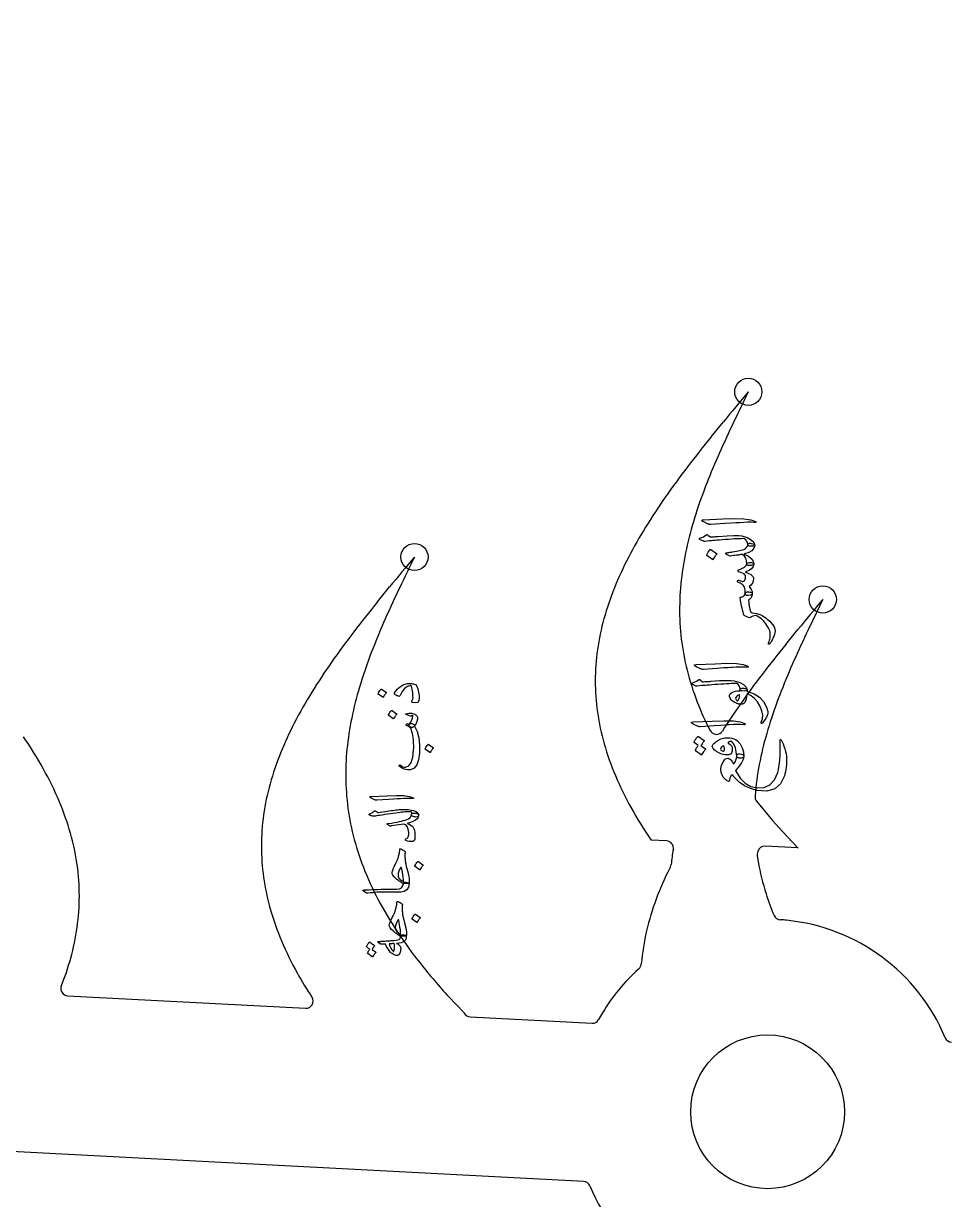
# Model space of a CAD drawing. Header units: millimetres. Extents: x -79 to 79, y -79 to 79.
# Drawn here: x -26.02 to 6.43, y -3.07 to 38.07 of the extents above; entities that cross this region are included whole.
import ezdxf

# ---------------------------------------------------------------- set-up
doc = ezdxf.new("R2010")
doc.units = ezdxf.units.MM
for name, color, linetype in [('CUT_INNER', 6, 'Continuous'), ('CUT_OUTER', 1, 'Continuous'), ('ENGRAVE', 7, 'Continuous'), ('TEXT', 5, 'Continuous')]:
    doc.layers.add(name, color=color, linetype=linetype)

msp = doc.modelspace()

# ---------------------------------------------------------------- linework, layer by layer
at = {"layer": 'CUT_INNER'}
for points in [[(-1.971, 23.613), (-1.544, 24.136)], [(-13.648, 17.835), (-13.222, 18.358)], [(0.634, 16.349), (1.061, 16.872)], [(-0.398, 11.473), (-0.44, 11.049)], [(-3.529, 9.473), (-4.068, 9.501), (-4.074, 9.502)], [(0.526, 9.805), (1.062, 9.237), (1.066, 9.232), (1.06, 9.232), (-0.09, 9.293)], [(-0.345, 9.108), (-0.358, 9.059)], [(-0.364, 8.957), (-0.333, 8.75)], [(-3.423, 8.516), (-3.401, 8.558)], [(-4.52, 4.989), (-4.5, 5.007)], [(-24.482, 4.056), (-16.157, 3.62)], [(-11.152, 4.027), (-10.615, 3.459), (-10.611, 3.454)], [(-10.401, 3.318), (-6.141, 3.095)], [(-6.432, -2.436), (-28.241, -1.293)]]:
    msp.add_lwpolyline(points, dxfattribs=at)
msp.add_circle((0, 0), 2.69, dxfattribs=at)
for centre, radius, start, end in [((-0.001, 22.633), 46.271, 121.0966, 181.1579), ((143.44, -95.178), 187.767, 140.13214, 140.54736), ((131.303, -39.065), 146.787, 154.04271, 154.5048), ((38.889, 5.012), 44.399, 154.5124, 156.0315), ((36.349, -7.407), 49.301, 141.0099, 142.5634), ((22.01, 12.513), 25.929, 156.0276, 158.5943), ((21.934, 3.624), 31.15, 142.5568, 144.9585), ((14.549, 15.437), 17.916, 158.5907, 162.2406), ((14.273, 8.993), 21.795, 144.9502, 148.2782), ((10.369, 16.776), 13.526, 162.2404, 166.9848), ((9.449, 11.972), 16.125, 148.27, 152.6083), ((7.833, 17.363), 10.923, 166.9921, 172.7751), ((131.762, -100.956), 187.767, 140.13214, 140.54736), ((119.626, -44.843), 146.787, 154.04271, 154.5048), ((6.186, 13.662), 12.45, 152.6037, 158.0129), ((6.344, 17.555), 9.421, 172.7936, 179.4464), ((27.211, -0.767), 44.399, 154.5124, 156.0315), ((3.963, 14.56), 10.053, 158.0169, 164.4852), ((24.671, -13.185), 49.301, 141.0099, 142.5634), ((146.045, -102.442), 187.767, 140.13214, 140.54736), ((133.909, -46.329), 146.787, 154.04271, 154.5048), ((5.607, 17.564), 8.685, 179.458, 194.125), ((10.333, 6.735), 25.929, 156.0276, 158.5943), ((2.544, 14.957), 8.58, 164.503, 171.8866), ((10.256, -2.154), 31.15, 142.5568, 144.9585), ((41.494, -2.252), 44.399, 154.5124, 156.0315), ((2.872, 9.659), 17.916, 158.5907, 162.2406), ((1.738, 15.071), 7.765, 171.8784, 188.0733), ((38.954, -14.671), 49.301, 141.0099, 142.5634), ((2.596, 3.215), 21.795, 144.9502, 148.2782), ((24.616, 5.249), 25.929, 156.0276, 158.5943), ((6.295, 17.739), 9.394, 194.1392, 201.2611), ((24.539, -3.639), 31.15, 142.5568, 144.9585), ((-1.308, 10.997), 13.526, 162.2404, 166.9848), ((-2.228, 6.194), 16.125, 148.27, 152.6083), ((17.155, 8.173), 17.916, 158.5907, 162.2406), ((-3.844, 11.585), 10.923, 166.9921, 172.7751), ((6.545, 17.806), 9.652, 201.0937, 207.5445), ((14.697, 3.212), 19.158, 144.8347, 148.1596), ((-5.492, 7.884), 12.45, 152.6037, 158.0129), ((2.299, 15.156), 8.333, 188.1106, 195.8957), ((12.974, 9.512), 13.526, 162.2404, 166.9848), ((-1.789, 13.453), 0.25, 206.1248, 327.4581), ((-38.253, 4.796), 14.793, 29.0826, 34.2394), ((-5.334, 11.777), 9.421, 172.7936, 179.4464), ((3.526, 15.509), 9.61, 195.9194, 202.9751), ((-7.714, 8.782), 10.053, 158.0169, 164.4852), ((10.438, 10.099), 10.923, 166.9921, 172.7751), ((-35.572, 6.285), 11.726, 22.9832, 29.0948), ((-6.07, 11.786), 8.685, 179.458, 194.125), ((5.474, 16.337), 11.726, 202.9832, 209.0948), ((-9.133, 9.179), 8.58, 164.503, 171.8866), ((-33.624, 7.112), 9.61, 15.9194, 22.9751), ((-0.191, 11.024), 0.25, 174.4138, 219.473), ((14.928, 23.073), 19.583, 218.5636, 222.6518), ((-9.94, 9.292), 7.765, 171.8784, 188.0733), ((8.155, 17.825), 14.793, 209.0826, 214.2394), ((-32.397, 7.466), 8.333, 8.1106, 15.8957), ((-5.383, 11.961), 9.394, 194.1392, 201.2611), ((-3.542, 9.223), 0.25, 350.0769, 87), ((0.636, 8.35), 4.019, 168.0715, 175.698), ((-0.116, 8.994), 0.25, 165.0687, 188.5069), ((-0.103, 9.043), 0.25, 87, 165.0687), ((-31.836, 7.551), 7.765, 351.8784, 8.0733), ((-3.62, 8.677), 0.25, 331.4129, 353.9466), ((8.49, 10.359), 8.968, 190.3369, 197.7429), ((-4.076, 12.474), 10.798, 201.2811, 207.8159), ((5.411, 3.971), 9.935, 152.7717, 159.5916), ((-9.378, 9.378), 8.333, 188.1106, 195.8957), ((-2.071, 13.534), 13.066, 207.8235, 213.5781), ((4.517, 4.306), 8.98, 159.6049, 166.9773), ((6.6, 9.665), 6.958, 197.0457, 203.6952), ((-8.152, 9.731), 9.61, 195.9194, 202.9751), ((0.46, 6.966), 0.25, 202.8521, 266.4844), ((0.19, 2.197), 4.527, 84.0195, 86.776), ((0, 0), 6.732, 22.5983, 84.3629), ((-32.642, 7.665), 8.58, 344.503, 351.8866), ((0.705, 15.376), 16.397, 213.5761, 218.487), ((3.98, 4.431), 8.429, 166.9848, 174.9529), ((-6.204, 10.559), 11.726, 202.9832, 209.0948), ((-33.263, 7.816), 9.219, 338.2015, 344.6288), ((4.374, 18.289), 21.082, 218.4796, 222.5721), ((0, 0), 6.732, 132.1744, 149.0494), ((-4.665, 5.194), 0.25, 311.4844, 355.0434), ((-6.616, 10.236), 11.21, 208.6773, 213.7678), ((-24.469, 4.306), 0.25, 159.6637, 267), ((-16.144, 3.869), 0.25, 267, 32.9156), ((-10.388, 3.569), 0.251, 207.1956, 266.9476), ((-0.965, 0.563), 5.614, 148.9095, 151.7085), ((-6.128, 3.345), 0.25, 267, 331.1719), ((6.445, 2.686), 0.25, 203.2031, 267), ((0, 0), 75.877, 179.64891, 265.13252), ((-6.445, -2.686), 0.25, 23.2031, 87), ((0, 0), 6.732, 202.5999, 329.05)]:
    msp.add_arc(centre, radius, start, end, dxfattribs=at)
at = {"layer": 'CUT_OUTER'}
msp.add_circle((0, 0), 79.2, dxfattribs=at)
at = {"layer": 'ENGRAVE'}
for centre, radius in [((0, 22.632), 52.244), ((-0.675, 25.185), 0.475), ((-12.352, 19.407), 0.475), ((1.93, 17.921), 0.475)]:
    msp.add_circle(centre, radius, dxfattribs=at)
at = {"layer": 'TEXT'}
for points in [[(-2.234, 20.635), (-2.283, 20.664), (-2.3, 20.685), (-2.284, 20.701), (-2.236, 20.709), (-1.566, 20.736), (-1.155, 20.752), (-0.827, 20.743), (-0.584, 20.71), (-0.424, 20.652), (-0.411, 20.642), (-0.404, 20.634), (-0.404, 20.627), (-0.409, 20.621), (-0.417, 20.617), (-0.428, 20.614), (-0.441, 20.613), (-0.456, 20.613), (-0.574, 20.619), (-0.699, 20.62), (-0.832, 20.616), (-0.972, 20.607), (-1.009, 20.605), (-1.108, 20.6), (-1.269, 20.59), (-1.492, 20.577), (-1.988, 20.543), (-2.014, 20.543), (-2.038, 20.546), (-2.06, 20.551), (-2.08, 20.559)], [(-2.243, 19.958), (-2.286, 19.979), (-2.321, 19.995), (-2.346, 20.007), (-2.362, 20.014), (-2.373, 20.019), (-2.38, 20.026), (-2.385, 20.033), (-2.385, 20.042), (-2.383, 20.052), (-2.378, 20.06), (-2.369, 20.067), (-2.357, 20.071), (-2.297, 20.09), (-2.243, 20.115), (-2.195, 20.144), (-2.152, 20.177), (-2.138, 20.187), (-2.123, 20.189), (-2.107, 20.184), (-2.089, 20.172), (-2.008, 20.107), (-1.97, 20.109), (-1.933, 20.111), (-1.896, 20.114), (-1.86, 20.116), (-1.825, 20.118), (-1.79, 20.12), (-1.757, 20.123), (-1.723, 20.125), (-1.416, 20.147), (-1.176, 20.157), (-1.003, 20.156), (-0.898, 20.145), (-0.709, 20.083), (-0.572, 20.009), (-0.484, 19.921), (-0.448, 19.821), (-0.449, 19.818), (-0.449, 19.815), (-0.449, 19.813), (-0.449, 19.81), (-0.465, 19.794), (-0.501, 19.786), (-0.556, 19.784), (-0.63, 19.789), (-0.657, 19.793), (-0.677, 19.802), (-0.689, 19.815), (-0.693, 19.834), (-0.704, 19.903), (-0.725, 19.962), (-0.759, 20.01), (-0.805, 20.047), (-0.862, 20.048), (-0.927, 20.047), (-1, 20.045), (-1.081, 20.041), (-1.169, 20.036), (-1.265, 20.03), (-1.368, 20.022), (-1.478, 20.014), (-1.586, 20.006), (-1.684, 19.999), (-1.77, 19.993), (-1.845, 19.987), (-1.91, 19.981), (-1.963, 19.977), (-2.006, 19.974), (-2.037, 19.972), (-2.194, 19.953), (-2.209, 19.953), (-2.222, 19.954), (-2.233, 19.956), (-2.243, 19.958)], [(-1.309, 19.44), (-1.321, 19.441), (-1.338, 19.447), (-1.36, 19.457), (-1.387, 19.471), (-1.412, 19.486), (-1.432, 19.499), (-1.447, 19.509), (-1.458, 19.516), (-1.466, 19.529), (-1.463, 19.54), (-1.451, 19.547), (-1.429, 19.553), (-1.413, 19.555), (-1.395, 19.558), (-1.374, 19.562), (-1.35, 19.566), (-1.323, 19.571), (-1.294, 19.576), (-1.262, 19.581), (-1.228, 19.586), (-1.084, 19.611), (-0.969, 19.633), (-0.882, 19.653), (-0.825, 19.671), (-0.773, 19.7), (-0.735, 19.736), (-0.708, 19.781), (-0.693, 19.834), (-0.689, 19.849), (-0.682, 19.862), (-0.672, 19.872), (-0.658, 19.881), (-0.64, 19.887), (-0.621, 19.89), (-0.599, 19.888), (-0.576, 19.882), (-0.52, 19.866), (-0.479, 19.851), (-0.456, 19.836), (-0.448, 19.821), (-0.478, 19.714), (-0.548, 19.627), (-0.659, 19.561), (-0.811, 19.515), (-0.816, 19.513), (-0.819, 19.511), (-0.818, 19.509), (-0.814, 19.507), (-0.673, 19.434), (-0.571, 19.351), (-0.508, 19.259), (-0.483, 19.157), (-0.485, 19.145), (-0.491, 19.136), (-0.502, 19.128), (-0.518, 19.123), (-0.54, 19.118), (-0.568, 19.114), (-0.602, 19.109), (-0.641, 19.105), (-0.68, 19.105), (-0.707, 19.116), (-0.723, 19.138), (-0.728, 19.169), (-0.736, 19.275), (-0.764, 19.364), (-0.811, 19.438), (-0.877, 19.497), (-0.886, 19.498), (-0.905, 19.497), (-0.933, 19.492), (-0.971, 19.485), (-0.994, 19.481), (-1.023, 19.476), (-1.058, 19.471), (-1.097, 19.466), (-1.143, 19.46), (-1.193, 19.454), (-1.248, 19.447), (-1.309, 19.44)], [(-2.124, 19.458), (-2.127, 19.462), (-2.129, 19.467), (-2.13, 19.473), (-2.128, 19.48), (-2.104, 19.532), (-2.075, 19.581), (-2.042, 19.626), (-2.004, 19.668), (-1.998, 19.672), (-1.993, 19.673), (-1.987, 19.672), (-1.982, 19.669), (-1.782, 19.53), (-1.777, 19.525), (-1.776, 19.519), (-1.779, 19.512), (-1.786, 19.503), (-1.792, 19.496), (-1.801, 19.484), (-1.812, 19.468), (-1.827, 19.448), (-1.845, 19.423), (-1.865, 19.393), (-1.889, 19.359), (-1.916, 19.319), (-1.92, 19.314), (-1.924, 19.311), (-1.928, 19.311), (-1.932, 19.314)], [(-0.782, 18.135), (-0.783, 18.23), (-0.795, 18.309), (-0.819, 18.373), (-0.855, 18.423), (-0.883, 18.446), (-0.92, 18.468), (-0.964, 18.491), (-1.016, 18.513), (-1.032, 18.521), (-1.044, 18.529), (-1.051, 18.538), (-1.056, 18.548), (-1.057, 18.56), (-1.056, 18.57), (-1.051, 18.578), (-1.043, 18.585), (-1.031, 18.591), (-1.018, 18.594), (-1.003, 18.593), (-0.988, 18.588), (-0.948, 18.572), (-0.915, 18.561), (-0.888, 18.555), (-0.867, 18.554), (-0.837, 18.562), (-0.811, 18.58), (-0.792, 18.609), (-0.777, 18.648), (-0.769, 18.692), (-0.769, 18.729), (-0.776, 18.761), (-0.792, 18.785), (-0.824, 18.812), (-0.872, 18.838), (-0.935, 18.864), (-1.013, 18.89), (-1.022, 18.893), (-1.029, 18.901), (-1.032, 18.912), (-1.033, 18.926), (-1.031, 18.94), (-1.026, 18.95), (-1.019, 18.958), (-1.009, 18.963), (-0.895, 19.007), (-0.81, 19.056), (-0.754, 19.111), (-0.728, 19.172), (-0.721, 19.186), (-0.703, 19.198), (-0.676, 19.207), (-0.638, 19.214), (-0.609, 19.216), (-0.58, 19.215), (-0.553, 19.21), (-0.527, 19.203), (-0.507, 19.194), (-0.493, 19.184), (-0.485, 19.172), (-0.483, 19.159), (-0.504, 19.073), (-0.559, 18.998), (-0.647, 18.936), (-0.768, 18.885), (-0.774, 18.882), (-0.776, 18.879), (-0.774, 18.875), (-0.768, 18.871), (-0.694, 18.843), (-0.633, 18.816), (-0.584, 18.789), (-0.547, 18.764), (-0.523, 18.74), (-0.506, 18.713), (-0.495, 18.685), (-0.49, 18.655), (-0.501, 18.566), (-0.531, 18.489), (-0.581, 18.425), (-0.65, 18.374), (-0.6, 18.309), (-0.565, 18.245), (-0.544, 18.183), (-0.537, 18.122), (-0.542, 18.107), (-0.554, 18.094), (-0.573, 18.083), (-0.6, 18.074), (-0.682, 18.06), (-0.74, 18.065), (-0.773, 18.09), (-0.782, 18.135)], [(-0.537, 18.128), (-0.541, 18.085), (-0.549, 18.047), (-0.56, 18.014), (-0.575, 17.985), (-0.583, 17.972), (-0.592, 17.96), (-0.603, 17.949), (-0.615, 17.939), (-0.628, 17.93), (-0.642, 17.921), (-0.656, 17.912), (-0.672, 17.903), (-0.661, 17.788), (-0.645, 17.683), (-0.625, 17.587), (-0.6, 17.5), (-0.591, 17.482), (-0.578, 17.469), (-0.561, 17.46), (-0.539, 17.456), (-0.453, 17.445), (-0.374, 17.428), (-0.303, 17.407), (-0.24, 17.381), (-0.192, 17.355), (-0.144, 17.328), (-0.098, 17.298), (-0.053, 17.266), (-0.009, 17.232), (0.034, 17.195), (0.075, 17.157), (0.114, 17.116), (0.18, 17.038), (0.227, 16.964), (0.254, 16.894), (0.26, 16.828), (0.253, 16.765), (0.239, 16.7), (0.218, 16.632), (0.189, 16.561), (0.172, 16.527), (0.156, 16.495), (0.141, 16.467), (0.127, 16.442), (0.113, 16.419), (0.1, 16.399), (0.088, 16.382), (0.078, 16.368), (0.069, 16.359), (0.059, 16.354), (0.049, 16.353), (0.039, 16.356), (0.03, 16.362), (0.027, 16.37), (0.027, 16.381), (0.033, 16.395), (0.055, 16.447), (0.071, 16.494), (0.083, 16.537), (0.088, 16.575), (0.09, 16.594), (0.092, 16.615), (0.093, 16.637), (0.093, 16.66), (0.093, 16.685), (0.091, 16.71), (0.09, 16.738), (0.088, 16.766), (0.074, 16.826), (0.045, 16.896), (0, 16.977), (-0.06, 17.068), (-0.133, 17.159), (-0.214, 17.238), (-0.303, 17.306), (-0.4, 17.362), (-0.404, 17.364), (-0.408, 17.365), (-0.412, 17.364), (-0.416, 17.363), (-0.47, 17.35), (-0.519, 17.334), (-0.562, 17.314), (-0.6, 17.29), (-0.624, 17.284), (-0.665, 17.292), (-0.724, 17.314), (-0.799, 17.35), (-0.813, 17.36), (-0.825, 17.372), (-0.834, 17.387), (-0.84, 17.404), (-0.859, 17.477), (-0.876, 17.548), (-0.893, 17.619), (-0.909, 17.689), (-0.924, 17.758), (-0.938, 17.826), (-0.95, 17.894), (-0.961, 17.962), (-0.962, 17.978), (-0.958, 17.99), (-0.95, 17.999), (-0.937, 18.004), (-0.908, 18.008), (-0.881, 18.015), (-0.858, 18.024), (-0.837, 18.037), (-0.819, 18.054), (-0.804, 18.077), (-0.792, 18.106), (-0.782, 18.14), (-0.774, 18.157), (-0.759, 18.171), (-0.739, 18.18), (-0.711, 18.186), (-0.681, 18.188), (-0.651, 18.187), (-0.622, 18.182), (-0.592, 18.174), (-0.567, 18.164), (-0.55, 18.153), (-0.54, 18.141), (-0.537, 18.128)], [(-2.5, 15.569), (-2.549, 15.598), (-2.566, 15.62), (-2.55, 15.635), (-2.502, 15.643), (-1.831, 15.671), (-1.42, 15.687), (-1.093, 15.678), (-0.849, 15.644), (-0.689, 15.586), (-0.676, 15.577), (-0.67, 15.568), (-0.669, 15.561), (-0.675, 15.556), (-0.683, 15.551), (-0.693, 15.548), (-0.706, 15.547), (-0.721, 15.547), (-0.839, 15.553), (-0.965, 15.554), (-1.097, 15.55), (-1.238, 15.541), (-1.274, 15.54), (-1.373, 15.534), (-1.534, 15.525), (-1.758, 15.511), (-2.254, 15.477), (-2.28, 15.477), (-2.304, 15.48), (-2.326, 15.485), (-2.346, 15.493)], [(-12.908, 14.535), (-12.934, 14.545), (-12.957, 14.555), (-12.977, 14.565), (-12.995, 14.574), (-13.011, 14.583), (-13.024, 14.591), (-13.035, 14.599), (-13.043, 14.607), (-13.051, 14.617), (-13.054, 14.63), (-13.052, 14.643), (-13.045, 14.657), (-12.951, 14.783), (-12.844, 14.878), (-12.725, 14.942), (-12.593, 14.976), (-12.556, 14.98), (-12.52, 14.981), (-12.484, 14.981), (-12.45, 14.979), (-12.416, 14.975), (-12.384, 14.969), (-12.354, 14.961), (-12.325, 14.951), (-12.31, 14.942), (-12.296, 14.931), (-12.285, 14.918), (-12.275, 14.902), (-12.252, 14.848), (-12.232, 14.793), (-12.217, 14.736), (-12.205, 14.677), (-12.196, 14.618), (-12.191, 14.557), (-12.188, 14.496), (-12.189, 14.434), (-12.205, 14.361), (-12.249, 14.318), (-12.321, 14.305), (-12.42, 14.322), (-12.431, 14.327), (-12.439, 14.333), (-12.444, 14.341), (-12.447, 14.35), (-12.446, 14.358), (-12.443, 14.366), (-12.437, 14.374), (-12.43, 14.382), (-12.414, 14.408), (-12.404, 14.444), (-12.4, 14.49), (-12.402, 14.546), (-12.413, 14.668), (-12.428, 14.768), (-12.446, 14.845), (-12.467, 14.901), (-12.47, 14.904), (-12.476, 14.906), (-12.483, 14.907), (-12.493, 14.907), (-12.599, 14.875), (-12.695, 14.807), (-12.78, 14.704), (-12.855, 14.566), (-12.866, 14.548), (-12.879, 14.537), (-12.892, 14.532), (-12.908, 14.535)], [(-2.508, 14.893), (-2.551, 14.914), (-2.586, 14.93), (-2.611, 14.941), (-2.628, 14.948), (-2.638, 14.954), (-2.646, 14.96), (-2.65, 14.968), (-2.651, 14.977), (-2.649, 14.987), (-2.643, 14.995), (-2.634, 15.001), (-2.622, 15.005), (-2.563, 15.025), (-2.509, 15.049), (-2.46, 15.078), (-2.417, 15.112), (-2.404, 15.121), (-2.389, 15.123), (-2.373, 15.118), (-2.355, 15.106), (-2.274, 15.042), (-2.236, 15.044), (-2.198, 15.046), (-2.162, 15.048), (-2.126, 15.05), (-2.091, 15.052), (-2.056, 15.055), (-2.022, 15.057), (-1.989, 15.059), (-1.681, 15.081), (-1.441, 15.091), (-1.269, 15.091), (-1.164, 15.079), (-0.975, 15.018), (-0.837, 14.943), (-0.75, 14.856), (-0.714, 14.755), (-0.714, 14.752), (-0.714, 14.75), (-0.714, 14.747), (-0.714, 14.744), (-0.731, 14.729), (-0.766, 14.72), (-0.821, 14.719), (-0.896, 14.724), (-0.923, 14.728), (-0.943, 14.736), (-0.955, 14.75), (-0.959, 14.768), (-0.969, 14.838), (-0.991, 14.897), (-1.025, 14.944), (-1.07, 14.981), (-1.127, 14.982), (-1.193, 14.981), (-1.266, 14.979), (-1.346, 14.975), (-1.435, 14.97), (-1.531, 14.964), (-1.633, 14.957), (-1.744, 14.948), (-1.852, 14.941), (-1.949, 14.934), (-2.035, 14.927), (-2.111, 14.921), (-2.175, 14.916), (-2.229, 14.912), (-2.271, 14.909), (-2.303, 14.907), (-2.459, 14.887), (-2.474, 14.887), (-2.488, 14.888), (-2.499, 14.89), (-2.508, 14.893)], [(-0.687, 14.699), (-0.466, 14.624), (-0.284, 14.507), (-0.141, 14.349), (-0.036, 14.149), (-0.026, 14.121), (-0.017, 14.094), (-0.009, 14.067), (-0.002, 14.041), (0.003, 14.015), (0.007, 13.99), (0.01, 13.966), (0.011, 13.942), (-0.001, 13.884), (-0.035, 13.808), (-0.093, 13.714), (-0.174, 13.602), (-0.185, 13.59), (-0.196, 13.584), (-0.206, 13.582), (-0.216, 13.585), (-0.223, 13.592), (-0.226, 13.601), (-0.224, 13.611), (-0.219, 13.624), (-0.174, 13.742), (-0.167, 13.877), (-0.198, 14.028), (-0.268, 14.197), (-0.352, 14.336), (-0.453, 14.452), (-0.572, 14.546), (-0.707, 14.618), (-0.712, 14.618), (-0.716, 14.617), (-0.719, 14.614), (-0.721, 14.611), (-0.732, 14.517), (-0.747, 14.438), (-0.767, 14.373), (-0.791, 14.322), (-0.827, 14.284), (-0.875, 14.261), (-0.935, 14.254), (-1.007, 14.263), (-1.017, 14.265), (-1.026, 14.267), (-1.036, 14.27), (-1.046, 14.273), (-1.056, 14.277), (-1.067, 14.28), (-1.079, 14.284), (-1.09, 14.289), (-1.166, 14.325), (-1.229, 14.367), (-1.278, 14.415), (-1.313, 14.47), (-1.331, 14.525), (-1.328, 14.574), (-1.304, 14.617), (-1.26, 14.655), (-1.198, 14.688), (-1.128, 14.711), (-1.049, 14.725), (-0.961, 14.73), (-0.961, 14.735), (-0.961, 14.74), (-0.961, 14.745), (-0.961, 14.75), (-0.961, 14.755), (-0.962, 14.76), (-0.962, 14.765), (-0.961, 14.771), (-0.957, 14.789), (-0.944, 14.803), (-0.924, 14.812), (-0.896, 14.816), (-0.866, 14.818), (-0.836, 14.815), (-0.805, 14.81), (-0.774, 14.802), (-0.747, 14.792), (-0.728, 14.781), (-0.717, 14.77), (-0.714, 14.758), (-0.716, 14.706), (-0.711, 14.706), (-0.705, 14.704), (-0.697, 14.702), (-0.687, 14.699)], [(-13.617, 14.614), (-13.62, 14.617), (-13.621, 14.621), (-13.621, 14.626), (-13.62, 14.632), (-13.601, 14.674), (-13.577, 14.713), (-13.55, 14.75), (-13.52, 14.784), (-13.515, 14.787), (-13.511, 14.788), (-13.506, 14.788), (-13.502, 14.785), (-13.34, 14.673), (-13.336, 14.669), (-13.335, 14.664), (-13.338, 14.658), (-13.343, 14.651), (-13.348, 14.645), (-13.355, 14.636), (-13.365, 14.623), (-13.377, 14.606), (-13.391, 14.586), (-13.408, 14.562), (-13.427, 14.534), (-13.448, 14.502), (-13.452, 14.498), (-13.455, 14.496), (-13.459, 14.496), (-13.462, 14.498)], [(-0.998, 14.584), (-1.05, 14.558), (-1.087, 14.529), (-1.109, 14.496), (-1.117, 14.46), (-1.112, 14.437), (-1.104, 14.417), (-1.092, 14.399), (-1.077, 14.384), (-1.069, 14.379), (-1.06, 14.377), (-1.05, 14.38), (-1.039, 14.387), (-1.013, 14.414), (-0.994, 14.454), (-0.982, 14.507), (-0.977, 14.572), (-0.978, 14.579), (-0.982, 14.584), (-0.989, 14.585), (-0.998, 14.584)], [(-13.25, 13.864), (-13.252, 13.867), (-13.254, 13.871), (-13.254, 13.876), (-13.253, 13.882), (-13.234, 13.924), (-13.21, 13.963), (-13.184, 14), (-13.153, 14.034), (-13.148, 14.037), (-13.144, 14.038), (-13.139, 14.038), (-13.135, 14.035), (-12.973, 13.923), (-12.969, 13.919), (-12.969, 13.914), (-12.971, 13.908), (-12.976, 13.901), (-12.981, 13.895), (-12.988, 13.885), (-12.998, 13.873), (-13.01, 13.856), (-13.024, 13.836), (-13.041, 13.812), (-13.06, 13.784), (-13.081, 13.752), (-13.085, 13.748), (-13.088, 13.745), (-13.092, 13.746), (-13.095, 13.748)], [(-12.54, 13.549), (-12.539, 13.551), (-12.538, 13.553), (-12.536, 13.555), (-12.535, 13.556), (-12.534, 13.558), (-12.532, 13.56), (-12.53, 13.562), (-12.528, 13.564), (-12.506, 13.581), (-12.476, 13.586), (-12.438, 13.58), (-12.391, 13.563), (-12.363, 13.548), (-12.346, 13.534), (-12.339, 13.52), (-12.344, 13.505), (-12.347, 13.499), (-12.349, 13.493), (-12.349, 13.488), (-12.347, 13.484), (-12.258, 13.298), (-12.199, 13.079), (-12.172, 12.825), (-12.176, 12.539), (-12.208, 12.308), (-12.27, 12.136), (-12.362, 12.023), (-12.484, 11.967), (-12.54, 11.961), (-12.597, 11.962), (-12.653, 11.97), (-12.708, 11.986), (-12.757, 12.006), (-12.801, 12.03), (-12.841, 12.058), (-12.877, 12.089), (-12.881, 12.095), (-12.884, 12.101), (-12.885, 12.108), (-12.885, 12.114), (-12.882, 12.12), (-12.878, 12.125), (-12.873, 12.129), (-12.868, 12.131), (-12.863, 12.132), (-12.857, 12.131), (-12.85, 12.128), (-12.842, 12.123), (-12.797, 12.089), (-12.752, 12.065), (-12.708, 12.053), (-12.665, 12.052), (-12.553, 12.098), (-12.469, 12.216), (-12.411, 12.405), (-12.381, 12.664), (-12.378, 12.736), (-12.378, 12.807), (-12.38, 12.879), (-12.384, 12.95), (-12.39, 13.021), (-12.398, 13.091), (-12.409, 13.161), (-12.422, 13.229), (-12.437, 13.296), (-12.453, 13.351), (-12.47, 13.394), (-12.487, 13.425), (-12.496, 13.437), (-12.508, 13.448), (-12.522, 13.459), (-12.538, 13.468), (-12.556, 13.477), (-12.575, 13.486), (-12.597, 13.496), (-12.62, 13.505), (-12.627, 13.508), (-12.632, 13.513), (-12.637, 13.52), (-12.64, 13.528), (-12.642, 13.536), (-12.641, 13.544), (-12.638, 13.552), (-12.632, 13.558), (-12.624, 13.563), (-12.615, 13.566), (-12.604, 13.567), (-12.592, 13.565)], [(-12.367, 13.474), (-12.391, 13.451), (-12.42, 13.44), (-12.455, 13.441), (-12.494, 13.454), (-12.529, 13.479), (-12.55, 13.501), (-12.556, 13.521), (-12.549, 13.538), (-12.49, 13.618), (-12.448, 13.699), (-12.421, 13.78), (-12.411, 13.862), (-12.411, 13.865), (-12.413, 13.867), (-12.416, 13.869), (-12.419, 13.869), (-12.427, 13.868), (-12.438, 13.862), (-12.453, 13.853), (-12.472, 13.839), (-12.477, 13.837), (-12.483, 13.835), (-12.489, 13.835), (-12.494, 13.836), (-12.643, 13.897), (-12.649, 13.899), (-12.653, 13.903), (-12.655, 13.906), (-12.656, 13.911), (-12.655, 13.915), (-12.653, 13.918), (-12.649, 13.921), (-12.644, 13.923), (-12.594, 13.937), (-12.544, 13.944), (-12.495, 13.945), (-12.447, 13.939), (-12.387, 13.925), (-12.338, 13.908), (-12.302, 13.888), (-12.276, 13.864), (-12.262, 13.846), (-12.253, 13.83), (-12.246, 13.816), (-12.244, 13.803), (-12.246, 13.729), (-12.268, 13.649), (-12.308, 13.564), (-12.367, 13.474)], [(-2.605, 13.563), (-2.654, 13.592), (-2.671, 13.614), (-2.655, 13.629), (-2.607, 13.637), (-1.936, 13.665), (-1.525, 13.68), (-1.198, 13.672), (-0.954, 13.638), (-0.794, 13.58), (-0.782, 13.57), (-0.775, 13.562), (-0.774, 13.555), (-0.78, 13.549), (-0.788, 13.545), (-0.798, 13.542), (-0.811, 13.541), (-0.827, 13.541), (-0.944, 13.547), (-1.07, 13.548), (-1.202, 13.544), (-1.343, 13.535), (-1.379, 13.534), (-1.478, 13.528), (-1.639, 13.518), (-1.863, 13.505), (-2.359, 13.471), (-2.385, 13.471), (-2.409, 13.474), (-2.431, 13.479), (-2.451, 13.487)], [(-11.972, 12.682), (-11.974, 12.685), (-11.976, 12.689), (-11.976, 12.694), (-11.975, 12.7), (-11.956, 12.742), (-11.932, 12.781), (-11.905, 12.818), (-11.874, 12.852), (-11.87, 12.855), (-11.865, 12.856), (-11.861, 12.855), (-11.857, 12.853), (-11.695, 12.741), (-11.691, 12.737), (-11.69, 12.732), (-11.693, 12.726), (-11.698, 12.719), (-11.703, 12.713), (-11.71, 12.703), (-11.72, 12.691), (-11.731, 12.674), (-11.746, 12.654), (-11.762, 12.63), (-11.781, 12.602), (-11.803, 12.57), (-11.807, 12.566), (-11.81, 12.563), (-11.813, 12.564), (-11.816, 12.566)], [(-2.563, 12.914), (-2.566, 12.918), (-2.568, 12.922), (-2.568, 12.929), (-2.567, 12.936), (-2.555, 12.962), (-2.543, 12.988), (-2.53, 13.012), (-2.515, 13.036), (-2.5, 13.059), (-2.483, 13.081), (-2.465, 13.102), (-2.445, 13.123), (-2.439, 13.127), (-2.433, 13.129), (-2.427, 13.128), (-2.421, 13.125), (-2.22, 12.983), (-2.218, 12.98), (-2.218, 12.975), (-2.221, 12.968), (-2.227, 12.959), (-2.233, 12.954), (-2.24, 12.944), (-2.249, 12.931), (-2.261, 12.915), (-2.275, 12.894), (-2.291, 12.87), (-2.31, 12.841), (-2.331, 12.809), (-2.175, 12.697), (-2.171, 12.692), (-2.17, 12.686), (-2.173, 12.679), (-2.18, 12.67), (-2.185, 12.663), (-2.194, 12.651), (-2.206, 12.635), (-2.221, 12.615), (-2.238, 12.59), (-2.259, 12.56), (-2.283, 12.526), (-2.309, 12.486), (-2.314, 12.482), (-2.318, 12.48), (-2.322, 12.481), (-2.326, 12.484), (-2.518, 12.628), (-2.521, 12.631), (-2.523, 12.636), (-2.523, 12.643), (-2.522, 12.65), (-2.513, 12.672), (-2.503, 12.694), (-2.493, 12.715), (-2.481, 12.735), (-2.467, 12.755), (-2.454, 12.773), (-2.439, 12.791), (-2.424, 12.809)], [(-1.933, 12.794), (-1.929, 12.812), (-1.92, 12.833), (-1.905, 12.855), (-1.885, 12.879), (-1.766, 12.979), (-1.635, 13.046), (-1.49, 13.081), (-1.334, 13.082), (-1.253, 13.069), (-1.181, 13.048), (-1.119, 13.02), (-1.066, 12.983), (-0.959, 12.867), (-0.884, 12.735), (-0.844, 12.587), (-0.836, 12.422), (-0.841, 12.406), (-0.853, 12.393), (-0.874, 12.382), (-0.901, 12.374), (-0.917, 12.371), (-0.932, 12.37), (-0.948, 12.37), (-0.964, 12.37), (-0.98, 12.372), (-0.996, 12.374), (-1.01, 12.377), (-1.024, 12.38), (-1.048, 12.389), (-1.065, 12.401), (-1.076, 12.416), (-1.081, 12.435), (-1.094, 12.596), (-1.127, 12.736), (-1.179, 12.857), (-1.25, 12.957), (-1.289, 12.955), (-1.319, 12.951), (-1.342, 12.945), (-1.358, 12.938), (-1.371, 12.93), (-1.38, 12.922), (-1.384, 12.914), (-1.384, 12.907), (-1.382, 12.902), (-1.38, 12.898), (-1.377, 12.895), (-1.374, 12.893), (-1.321, 12.864), (-1.282, 12.829), (-1.254, 12.789), (-1.24, 12.744), (-1.236, 12.614), (-1.276, 12.527), (-1.359, 12.482), (-1.485, 12.481), (-1.557, 12.496), (-1.631, 12.521), (-1.706, 12.558), (-1.784, 12.606), (-1.851, 12.655), (-1.898, 12.703), (-1.925, 12.749), (-1.933, 12.794)], [(-1.644, 12.688), (-1.637, 12.661), (-1.618, 12.639), (-1.586, 12.621), (-1.541, 12.609), (-1.534, 12.609), (-1.529, 12.61), (-1.526, 12.61), (-1.525, 12.611), (-1.517, 12.638), (-1.512, 12.666), (-1.51, 12.694), (-1.511, 12.723), (-1.515, 12.748), (-1.521, 12.769), (-1.531, 12.785), (-1.542, 12.798), (-1.588, 12.77), (-1.62, 12.742), (-1.638, 12.715), (-1.644, 12.688)], [(-1.546, 12.255), (-1.507, 12.306), (-1.469, 12.342), (-1.432, 12.361), (-1.396, 12.364), (-1.363, 12.358), (-1.331, 12.345), (-1.302, 12.325), (-1.274, 12.298), (-1.249, 12.268), (-1.227, 12.237), (-1.21, 12.206), (-1.196, 12.174), (-1.193, 12.166), (-1.189, 12.163), (-1.183, 12.166), (-1.177, 12.175), (-1.138, 12.239), (-1.11, 12.304), (-1.091, 12.369), (-1.081, 12.435), (-1.071, 12.478), (-1.05, 12.507), (-1.019, 12.522), (-0.978, 12.523), (-0.914, 12.509), (-0.869, 12.488), (-0.843, 12.459), (-0.836, 12.422), (-0.857, 12.32), (-0.91, 12.208), (-0.995, 12.085), (-1.112, 11.951), (-1.116, 11.943), (-1.118, 11.934), (-1.117, 11.925), (-1.114, 11.916), (-0.962, 11.676), (-0.787, 11.498), (-0.589, 11.382), (-0.367, 11.328), (-0.122, 11.342), (0.079, 11.438), (0.237, 11.616), (0.353, 11.874), (0.377, 11.966), (0.398, 12.071), (0.415, 12.19), (0.428, 12.322), (0.437, 12.468), (0.442, 12.627), (0.442, 12.8), (0.438, 12.986), (0.438, 12.999), (0.439, 13.009), (0.444, 13.015), (0.451, 13.018), (0.459, 13.017), (0.468, 13.012), (0.476, 13.004), (0.485, 12.992), (0.512, 12.941), (0.541, 12.875), (0.571, 12.794), (0.603, 12.699), (0.632, 12.604), (0.652, 12.523), (0.664, 12.455), (0.667, 12.401), (0.666, 12.308), (0.663, 12.219), (0.657, 12.133), (0.648, 12.05), (0.637, 11.97), (0.624, 11.894), (0.608, 11.822), (0.589, 11.753), (0.454, 11.472), (0.248, 11.293), (-0.029, 11.216), (-0.377, 11.241), (-0.6, 11.303), (-0.804, 11.398), (-0.989, 11.526), (-1.156, 11.688), (-1.168, 11.704), (-1.179, 11.717), (-1.188, 11.73), (-1.197, 11.741), (-1.204, 11.751), (-1.211, 11.76), (-1.217, 11.768), (-1.222, 11.774), (-1.232, 11.786), (-1.24, 11.792), (-1.246, 11.793), (-1.251, 11.789), (-1.28, 11.754), (-1.302, 11.714), (-1.319, 11.669), (-1.329, 11.618), (-1.336, 11.586), (-1.348, 11.566), (-1.362, 11.558), (-1.381, 11.561), (-1.411, 11.577), (-1.44, 11.595), (-1.466, 11.614), (-1.49, 11.635), (-1.512, 11.657), (-1.532, 11.681), (-1.551, 11.706), (-1.568, 11.732), (-1.623, 11.865), (-1.638, 11.996), (-1.612, 12.126), (-1.546, 12.255)], [(-13.863, 10.973), (-13.902, 10.996), (-13.916, 11.014), (-13.903, 11.026), (-13.864, 11.033), (-13.322, 11.055), (-12.989, 11.068), (-12.725, 11.061), (-12.527, 11.034), (-12.398, 10.987), (-12.388, 10.979), (-12.383, 10.972), (-12.382, 10.967), (-12.386, 10.962), (-12.393, 10.959), (-12.402, 10.956), (-12.412, 10.955), (-12.424, 10.955), (-12.52, 10.96), (-12.621, 10.961), (-12.728, 10.958), (-12.842, 10.95), (-12.871, 10.949), (-12.951, 10.945), (-13.082, 10.937), (-13.263, 10.926), (-13.664, 10.899), (-13.685, 10.899), (-13.704, 10.901), (-13.722, 10.905), (-13.738, 10.911)], [(-13.914, 10.375), (-13.925, 10.38), (-13.932, 10.386), (-13.936, 10.393), (-13.937, 10.401), (-13.935, 10.408), (-13.931, 10.414), (-13.925, 10.42), (-13.916, 10.424), (-13.87, 10.441), (-13.829, 10.463), (-13.794, 10.488), (-13.763, 10.518), (-13.75, 10.527), (-13.735, 10.53), (-13.72, 10.528), (-13.703, 10.519), (-13.695, 10.513), (-13.686, 10.507), (-13.678, 10.5), (-13.669, 10.494), (-13.661, 10.487), (-13.652, 10.481), (-13.644, 10.475), (-13.635, 10.469), (-13.614, 10.469), (-13.554, 10.476), (-13.455, 10.49), (-13.317, 10.512), (-13.242, 10.524), (-13.171, 10.534), (-13.104, 10.544), (-13.043, 10.553), (-12.986, 10.56), (-12.933, 10.566), (-12.886, 10.57), (-12.844, 10.573), (-12.804, 10.575), (-12.764, 10.576), (-12.725, 10.576), (-12.685, 10.576), (-12.645, 10.574), (-12.605, 10.572), (-12.565, 10.569), (-12.524, 10.565), (-12.389, 10.543), (-12.29, 10.507), (-12.229, 10.458), (-12.204, 10.396), (-12.205, 10.366), (-12.215, 10.342), (-12.233, 10.325), (-12.261, 10.315), (-12.294, 10.311), (-12.326, 10.312), (-12.358, 10.319), (-12.391, 10.331), (-12.42, 10.346), (-12.44, 10.363), (-12.451, 10.381), (-12.451, 10.4), (-12.449, 10.415), (-12.448, 10.428), (-12.446, 10.439), (-12.445, 10.45), (-12.445, 10.458), (-12.445, 10.466), (-12.445, 10.472), (-12.447, 10.477), (-12.479, 10.489), (-12.529, 10.495), (-12.596, 10.495), (-12.681, 10.489), (-12.731, 10.485), (-12.788, 10.478), (-12.854, 10.47), (-12.926, 10.46), (-13.006, 10.449), (-13.094, 10.437), (-13.189, 10.424), (-13.292, 10.409), (-13.393, 10.394), (-13.481, 10.381), (-13.557, 10.37), (-13.621, 10.36), (-13.673, 10.352), (-13.713, 10.345), (-13.74, 10.341), (-13.755, 10.338), (-13.774, 10.336), (-13.795, 10.338), (-13.817, 10.342), (-13.84, 10.349), (-13.852, 10.354), (-13.863, 10.358), (-13.873, 10.362), (-13.883, 10.366), (-13.891, 10.369), (-13.9, 10.371), (-13.907, 10.374), (-13.914, 10.375)], [(-12.202, 10.394), (-12.207, 10.349), (-12.217, 10.311), (-12.232, 10.279), (-12.251, 10.253), (-12.309, 10.206), (-12.387, 10.162), (-12.485, 10.123), (-12.602, 10.088), (-12.53, 10.056), (-12.473, 10.024), (-12.431, 9.994), (-12.405, 9.965), (-12.364, 9.877), (-12.34, 9.776), (-12.332, 9.663), (-12.342, 9.538), (-12.352, 9.503), (-12.373, 9.476), (-12.403, 9.459), (-12.444, 9.45), (-12.491, 9.45), (-12.541, 9.457), (-12.594, 9.472), (-12.651, 9.494), (-12.659, 9.499), (-12.664, 9.504), (-12.668, 9.51), (-12.67, 9.517), (-12.669, 9.527), (-12.665, 9.534), (-12.659, 9.539), (-12.651, 9.543), (-12.599, 9.574), (-12.565, 9.623), (-12.548, 9.689), (-12.548, 9.774), (-12.569, 9.892), (-12.605, 9.98), (-12.657, 10.038), (-12.725, 10.066), (-13.161, 9.998), (-13.181, 9.996), (-13.199, 9.997), (-13.214, 10), (-13.227, 10.006), (-13.291, 10.047), (-13.299, 10.053), (-13.305, 10.058), (-13.309, 10.063), (-13.31, 10.068), (-13.306, 10.074), (-13.298, 10.079), (-13.286, 10.082), (-13.269, 10.085), (-13.158, 10.101), (-13.055, 10.118), (-12.961, 10.135), (-12.876, 10.152), (-12.799, 10.169), (-12.731, 10.186), (-12.672, 10.203), (-12.622, 10.219), (-12.556, 10.251), (-12.506, 10.292), (-12.471, 10.342), (-12.451, 10.402), (-12.444, 10.419), (-12.431, 10.432), (-12.41, 10.442), (-12.382, 10.447), (-12.368, 10.448), (-12.353, 10.449), (-12.339, 10.449), (-12.324, 10.449), (-12.309, 10.447), (-12.294, 10.445), (-12.279, 10.441), (-12.264, 10.437), (-12.236, 10.426), (-12.217, 10.415), (-12.205, 10.405), (-12.202, 10.394)], [(-13, 8.694), (-12.989, 8.716), (-12.978, 8.739), (-12.967, 8.764), (-12.956, 8.79), (-12.945, 8.818), (-12.935, 8.847), (-12.924, 8.878), (-12.913, 8.91), (-12.904, 8.942), (-12.896, 8.975), (-12.888, 9.007), (-12.881, 9.038), (-12.875, 9.07), (-12.871, 9.101), (-12.868, 9.132), (-12.867, 9.163), (-12.866, 9.173), (-12.864, 9.181), (-12.861, 9.188), (-12.857, 9.194), (-12.851, 9.198), (-12.844, 9.199), (-12.836, 9.198), (-12.826, 9.194), (-12.806, 9.184), (-12.787, 9.174), (-12.771, 9.165), (-12.755, 9.156), (-12.741, 9.149), (-12.728, 9.142), (-12.717, 9.135), (-12.708, 9.129), (-12.693, 9.117), (-12.682, 9.106), (-12.676, 9.096), (-12.675, 9.087), (-12.679, 9.057), (-12.682, 9.026), (-12.684, 8.994), (-12.685, 8.961), (-12.685, 8.927), (-12.684, 8.891), (-12.681, 8.855), (-12.678, 8.818), (-12.673, 8.781), (-12.668, 8.745), (-12.662, 8.709), (-12.656, 8.675), (-12.65, 8.643), (-12.643, 8.611), (-12.636, 8.58), (-12.627, 8.55), (-12.587, 8.398), (-12.557, 8.278), (-12.539, 8.189), (-12.532, 8.132), (-12.532, 8.092), (-12.533, 8.053), (-12.536, 8.016), (-12.54, 7.981), (-12.634, 7.983), (-12.705, 7.987), (-12.752, 7.993), (-12.776, 7.999), (-12.804, 8.017), (-12.832, 8.034), (-12.86, 8.053), (-12.887, 8.072), (-12.913, 8.091), (-12.939, 8.111), (-12.964, 8.131), (-12.989, 8.152), (-13.055, 8.216), (-13.102, 8.274), (-13.128, 8.324), (-13.134, 8.367), (-13.13, 8.389), (-13.123, 8.417), (-13.111, 8.45), (-13.097, 8.489), (-13.078, 8.532), (-13.056, 8.581), (-13.03, 8.635), (-13, 8.694)], [(-12.33, 8.581), (-12.333, 8.584), (-12.334, 8.588), (-12.334, 8.593), (-12.334, 8.599), (-12.314, 8.641), (-12.291, 8.68), (-12.264, 8.717), (-12.233, 8.75), (-12.228, 8.754), (-12.224, 8.755), (-12.219, 8.754), (-12.215, 8.752), (-12.053, 8.639), (-12.049, 8.635), (-12.049, 8.63), (-12.051, 8.624), (-12.057, 8.617), (-12.061, 8.612), (-12.068, 8.602), (-12.078, 8.589), (-12.09, 8.573), (-12.104, 8.553), (-12.121, 8.529), (-12.14, 8.501), (-12.162, 8.469), (-12.165, 8.464), (-12.168, 8.462), (-12.172, 8.462), (-12.175, 8.465)], [(-12.831, 8.543), (-12.869, 8.477), (-12.897, 8.412), (-12.916, 8.347), (-12.926, 8.283), (-12.925, 8.251), (-12.916, 8.218), (-12.902, 8.186), (-12.88, 8.155), (-12.853, 8.127), (-12.821, 8.101), (-12.783, 8.078), (-12.739, 8.057), (-12.738, 8.119), (-12.745, 8.205), (-12.761, 8.314), (-12.785, 8.446), (-12.805, 8.542), (-12.807, 8.547), (-12.809, 8.551), (-12.811, 8.554), (-12.813, 8.556), (-12.816, 8.557), (-12.82, 8.555), (-12.825, 8.55), (-12.831, 8.543)], [(-14.143, 7.729), (-14.15, 7.734), (-14.154, 7.738), (-14.156, 7.742), (-14.156, 7.745), (-14.153, 7.75), (-14.144, 7.754), (-14.129, 7.758), (-14.109, 7.76), (-13.943, 7.77), (-13.79, 7.777), (-13.65, 7.781), (-13.522, 7.782), (-13.413, 7.782), (-13.315, 7.782), (-13.229, 7.782), (-13.154, 7.782), (-13.09, 7.782), (-13.037, 7.782), (-12.996, 7.782), (-12.966, 7.782), (-12.875, 7.797), (-12.807, 7.837), (-12.762, 7.901), (-12.739, 7.991), (-12.731, 8.016), (-12.714, 8.031), (-12.69, 8.037), (-12.657, 8.033), (-12.605, 8.02), (-12.569, 8.007), (-12.547, 7.994), (-12.54, 7.981), (-12.564, 7.854), (-12.619, 7.763), (-12.706, 7.707), (-12.825, 7.686), (-12.882, 7.685), (-12.938, 7.684), (-12.995, 7.684), (-13.052, 7.684), (-13.108, 7.684), (-13.166, 7.684), (-13.223, 7.685), (-13.28, 7.686), (-13.389, 7.687), (-13.488, 7.687), (-13.575, 7.684), (-13.652, 7.679), (-13.726, 7.672), (-13.805, 7.664), (-13.889, 7.654), (-13.978, 7.643), (-13.994, 7.642), (-14.008, 7.643), (-14.021, 7.646), (-14.033, 7.652)], [(-13.096, 6.855), (-13.085, 6.877), (-13.074, 6.901), (-13.063, 6.926), (-13.052, 6.952), (-13.042, 6.98), (-13.031, 7.009), (-13.02, 7.039), (-13.01, 7.071), (-13.001, 7.104), (-12.992, 7.136), (-12.985, 7.168), (-12.978, 7.2), (-12.972, 7.231), (-12.967, 7.263), (-12.965, 7.294), (-12.963, 7.325), (-12.962, 7.334), (-12.96, 7.342), (-12.957, 7.349), (-12.953, 7.355), (-12.947, 7.359), (-12.941, 7.361), (-12.932, 7.359), (-12.922, 7.356), (-12.902, 7.345), (-12.884, 7.335), (-12.867, 7.326), (-12.851, 7.318), (-12.837, 7.31), (-12.824, 7.303), (-12.813, 7.296), (-12.804, 7.29), (-12.789, 7.278), (-12.779, 7.268), (-12.773, 7.258), (-12.771, 7.248), (-12.775, 7.218), (-12.778, 7.187), (-12.781, 7.155), (-12.782, 7.122), (-12.782, 7.088), (-12.781, 7.053), (-12.778, 7.016), (-12.774, 6.979), (-12.769, 6.942), (-12.764, 6.906), (-12.758, 6.871), (-12.753, 6.837), (-12.746, 6.804), (-12.739, 6.772), (-12.732, 6.741), (-12.724, 6.712), (-12.683, 6.56), (-12.654, 6.439), (-12.636, 6.351), (-12.629, 6.294), (-12.628, 6.254), (-12.63, 6.215), (-12.632, 6.178), (-12.637, 6.142), (-12.731, 6.145), (-12.801, 6.149), (-12.848, 6.154), (-12.872, 6.161), (-12.901, 6.178), (-12.929, 6.196), (-12.956, 6.214), (-12.983, 6.233), (-13.009, 6.252), (-13.035, 6.272), (-13.06, 6.292), (-13.085, 6.313), (-13.152, 6.378), (-13.198, 6.435), (-13.224, 6.485), (-13.23, 6.529), (-13.226, 6.551), (-13.219, 6.579), (-13.208, 6.612), (-13.193, 6.65), (-13.175, 6.694), (-13.152, 6.742), (-13.126, 6.796), (-13.096, 6.855)], [(-12.927, 6.705), (-12.965, 6.639), (-12.993, 6.574), (-13.013, 6.509), (-13.023, 6.445), (-13.021, 6.412), (-13.013, 6.38), (-12.998, 6.348), (-12.976, 6.316), (-12.95, 6.288), (-12.918, 6.262), (-12.88, 6.239), (-12.836, 6.219), (-12.834, 6.281), (-12.841, 6.366), (-12.857, 6.475), (-12.882, 6.607), (-12.901, 6.703), (-12.903, 6.708), (-12.905, 6.712), (-12.907, 6.715), (-12.909, 6.717), (-12.913, 6.718), (-12.917, 6.716), (-12.922, 6.712), (-12.927, 6.705)], [(-12.426, 6.742), (-12.429, 6.745), (-12.431, 6.749), (-12.431, 6.754), (-12.43, 6.76), (-12.41, 6.802), (-12.387, 6.841), (-12.36, 6.878), (-12.329, 6.912), (-12.325, 6.915), (-12.32, 6.916), (-12.316, 6.916), (-12.312, 6.913), (-12.15, 6.801), (-12.146, 6.797), (-12.145, 6.792), (-12.148, 6.786), (-12.153, 6.779), (-12.158, 6.773), (-12.165, 6.763), (-12.174, 6.751), (-12.186, 6.734), (-12.2, 6.714), (-12.217, 6.69), (-12.236, 6.662), (-12.258, 6.63), (-12.261, 6.626), (-12.265, 6.624), (-12.268, 6.624), (-12.271, 6.626)], [(-13.618, 5.922), (-13.631, 5.935), (-13.632, 5.946), (-13.621, 5.952), (-13.598, 5.956), (-13.584, 5.957), (-13.565, 5.958), (-13.541, 5.96), (-13.512, 5.963), (-13.477, 5.965), (-13.436, 5.968), (-13.389, 5.972), (-13.337, 5.975), (-13.285, 5.979), (-13.239, 5.982), (-13.198, 5.985), (-13.163, 5.987), (-13.133, 5.989), (-13.109, 5.991), (-13.09, 5.992), (-13.077, 5.993), (-12.996, 6), (-12.933, 6.013), (-12.888, 6.032), (-12.86, 6.056), (-12.848, 6.074), (-12.841, 6.096), (-12.836, 6.122), (-12.835, 6.152), (-12.831, 6.17), (-12.822, 6.183), (-12.807, 6.192), (-12.786, 6.196), (-12.762, 6.197), (-12.737, 6.195), (-12.713, 6.19), (-12.688, 6.182), (-12.667, 6.173), (-12.651, 6.163), (-12.641, 6.153), (-12.637, 6.142), (-12.64, 6.084), (-12.653, 6.035), (-12.676, 5.995), (-12.708, 5.962), (-12.754, 5.936), (-12.814, 5.916), (-12.887, 5.901), (-12.974, 5.892), (-12.923, 5.859), (-12.883, 5.825), (-12.855, 5.791), (-12.838, 5.757), (-12.833, 5.73), (-12.832, 5.699), (-12.835, 5.663), (-12.843, 5.623), (-12.855, 5.58), (-12.868, 5.545), (-12.882, 5.517), (-12.898, 5.495), (-12.917, 5.479), (-12.937, 5.468), (-12.957, 5.463), (-12.977, 5.464), (-13.002, 5.471), (-13.03, 5.481), (-13.061, 5.495), (-13.094, 5.512), (-13.127, 5.532), (-13.153, 5.548), (-13.173, 5.563), (-13.185, 5.574), (-13.237, 5.638), (-13.284, 5.708), (-13.329, 5.782), (-13.369, 5.862), (-13.411, 5.862), (-13.448, 5.862), (-13.479, 5.862), (-13.504, 5.863), (-13.524, 5.865), (-13.543, 5.87), (-13.559, 5.877), (-13.573, 5.886)], [(-14.021, 5.766), (-14.024, 5.769), (-14.025, 5.773), (-14.025, 5.778), (-14.024, 5.784), (-14.015, 5.805), (-14.005, 5.826), (-13.994, 5.846), (-13.983, 5.865), (-13.97, 5.883), (-13.957, 5.901), (-13.942, 5.919), (-13.926, 5.936), (-13.921, 5.939), (-13.916, 5.94), (-13.911, 5.939), (-13.906, 5.937), (-13.744, 5.822), (-13.742, 5.819), (-13.742, 5.815), (-13.745, 5.81), (-13.75, 5.803), (-13.754, 5.798), (-13.76, 5.791), (-13.768, 5.78), (-13.777, 5.767), (-13.788, 5.75), (-13.801, 5.73), (-13.816, 5.707), (-13.833, 5.681), (-13.708, 5.591), (-13.704, 5.587), (-13.703, 5.582), (-13.706, 5.576), (-13.711, 5.569), (-13.716, 5.563), (-13.723, 5.553), (-13.732, 5.541), (-13.744, 5.524), (-13.759, 5.504), (-13.775, 5.48), (-13.794, 5.452), (-13.816, 5.42), (-13.82, 5.417), (-13.823, 5.415), (-13.826, 5.416), (-13.829, 5.418), (-13.985, 5.535), (-13.987, 5.538), (-13.989, 5.542), (-13.989, 5.546), (-13.988, 5.553), (-13.981, 5.571), (-13.973, 5.588), (-13.964, 5.605), (-13.955, 5.621), (-13.944, 5.637), (-13.933, 5.652), (-13.921, 5.667), (-13.908, 5.681)], [(-13.234, 5.871), (-13.211, 5.789), (-13.181, 5.72), (-13.143, 5.662), (-13.099, 5.616), (-13.093, 5.613), (-13.087, 5.613), (-13.082, 5.616), (-13.077, 5.622), (-13.066, 5.644), (-13.057, 5.669), (-13.05, 5.695), (-13.046, 5.724), (-13.044, 5.755), (-13.044, 5.787), (-13.047, 5.822), (-13.051, 5.859), (-13.053, 5.865), (-13.056, 5.871), (-13.06, 5.877), (-13.065, 5.884), (-13.084, 5.884), (-13.102, 5.883), (-13.122, 5.882), (-13.143, 5.88), (-13.164, 5.878), (-13.187, 5.876), (-13.21, 5.874), (-13.234, 5.871)]]:
    msp.add_lwpolyline(points, close=True, dxfattribs=at)

doc.saveas('drawing.dxf')
